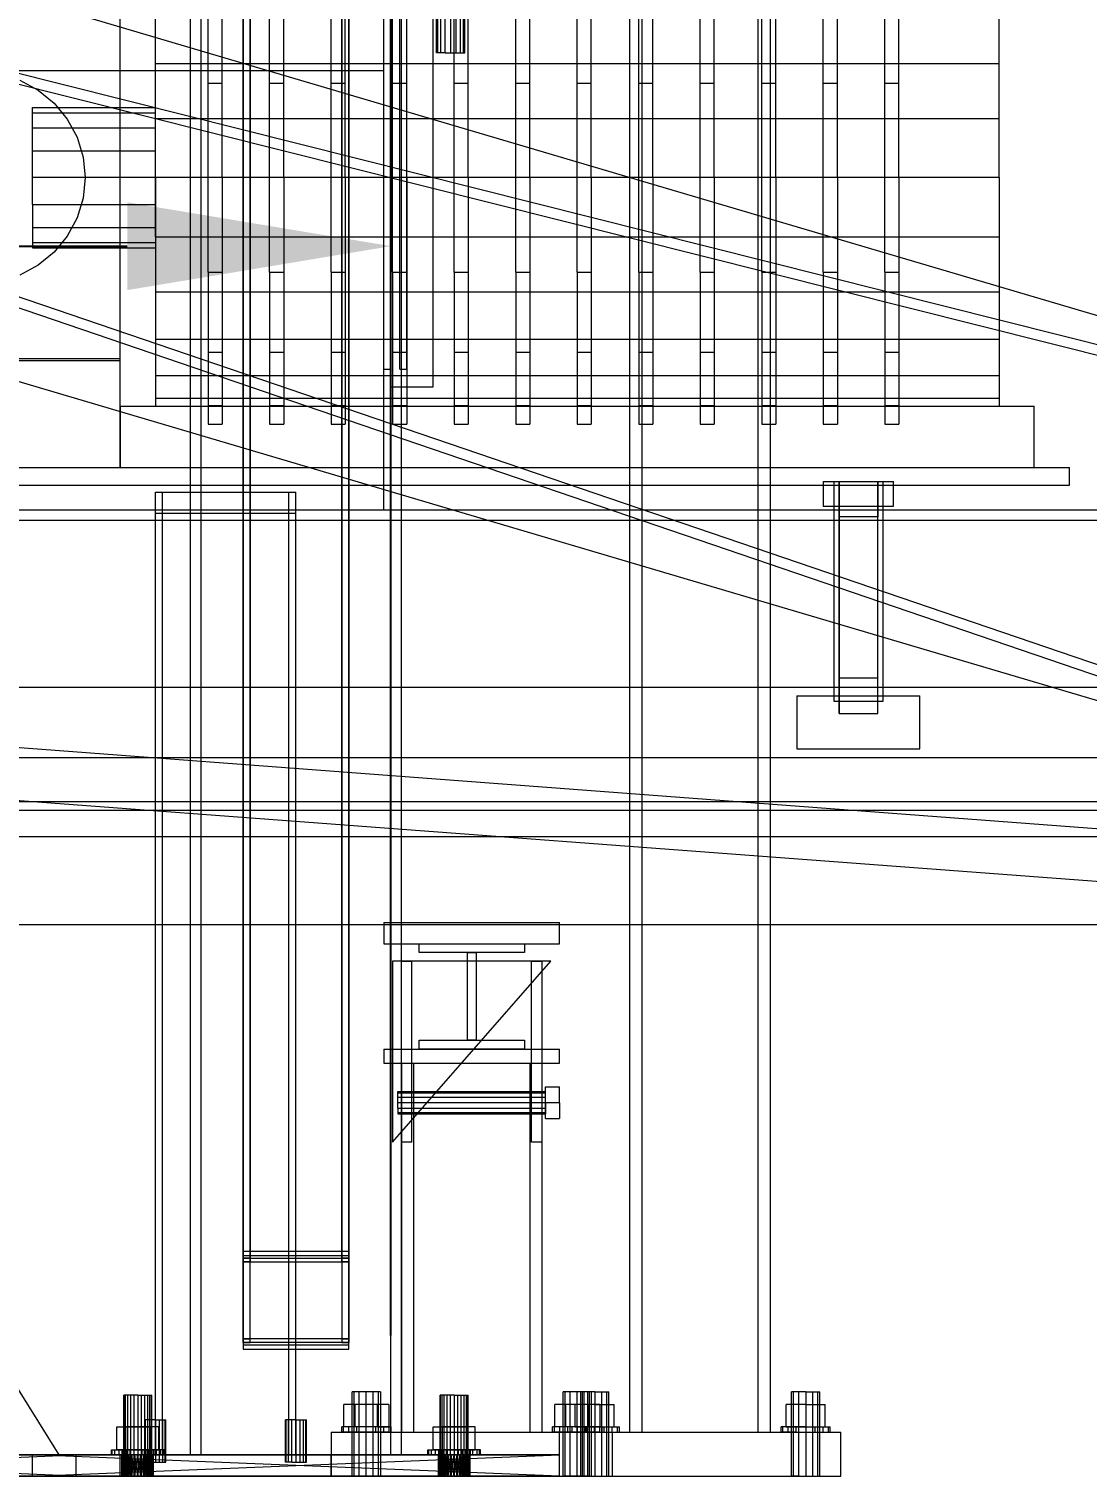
# Model space of a CAD drawing. Header units: millimetres. Extents: x -1970 to 34302, y -65268 to 6837.
# Drawn here: x 598 to 1200, y -36000 to -35176 of the extents above; entities that cross this region are included whole.
import ezdxf

# ---------------------------------------------------------------- set-up
doc = ezdxf.new("R2010")
doc.units = ezdxf.units.MM
for name, color, linetype, lineweight in [('COTAS_P', 1, 'Continuous', 0), ('frontal_briquetadora', 7, 'Continuous', 0), ('frontal_C01', 7, 'Continuous', 0), ('frontal_mezcladora', 7, 'Continuous', 0), ('frontal_tolva_provisional', 7, 'Continuous', 0)]:
    doc.layers.add(name, color=color, linetype=linetype, lineweight=lineweight)
doc.dimstyles.new('R19_100', dxfattribs={"dimtxt": 250, "dimasz": 150, "dimexe": 150, "dimexo": 80, "dimgap": 100, "dimtad": 1, "dimtih": 1, "dimtoh": 1, "dimdsep": 46, "dimcen": 0.09, "dimadec": 0, "dimazin": 0, "dimtfac": 1, "dimtdec": 4, "dimtofl": 0, "dimtmove": 0, "dimatfit": 3, "dimfxl": 1, "dimtolj": 1, "dimtzin": 0, "dimarcsym": 0})

# ---------------------------------------------------------------- blocks, each defined once
blk = doc.blocks.new('*D43')
at = {"layer": 'COTAS_P', "color": 0, "lineweight": -2, "transparency": 16777216}
for p, q in [((-804, -35920), (-804, -35150)), ((804, -35920), (804, -35150)), ((-654, -35300), (654, -35300))]:
    blk.add_line(p, q, dxfattribs=at)
at = {"layer": 'COTAS_P', "color": 0, "transparency": 16777216}
for points in [[(-654, -35275), (-654, -35325), (-804, -35300)], [(654, -35275), (654, -35325), (804, -35300)]]:
    blk.add_solid(points, dxfattribs=at)
at = {"layer": 'Defpoints', "color": 0, "transparency": 16777216}
for p in [(804, -35300), (-804, -36000), (804, -36000)]:
    blk.add_point(p, dxfattribs=at)

msp = doc.modelspace()

# ---------------------------------------------------------------- linework, layer by layer
at = {"layer": 'frontal_briquetadora'}
for p, q in [((490, -35788), (615, -35988)), ((625, -35988), (325, -35988)), ((625, -36000), (325, -35988)), ((325, -36000), (625, -35988)), ((615, -35988), (490, -35988)), ((565, -35988), (625, -35988)), ((566.756, -35988), (625, -35988)), ((568.444, -35988), (625, -35988)), ((570, -35988), (625, -35988)), ((571.364, -35988), (625, -35988)), ((572.483, -35988), (625, -35988)), ((573.315, -35988), (625, -35988)), ((573.827, -35988), (625, -35988)), ((574, -35988), (625, -35988)), ((625, -36000), (625, -35988)), ((325, -36000), (625, -36000)), ((625, -36000), (565, -36000)), ((625, -36000), (566.756, -36000)), ((625, -36000), (568.444, -36000)), ((625, -36000), (570, -36000)), ((625, -36000), (571.364, -36000)), ((625, -36000), (572.483, -36000)), ((625, -36000), (573.315, -36000)), ((625, -36000), (573.827, -36000)), ((625, -36000), (574, -36000))]:
    msp.add_line(p, q, dxfattribs=at)
at = {"layer": 'frontal_C01'}
for p, q in [((940, -35975), (940, -33288.062)), ((947, -35975), (947, -33288.062)), ((1013, -35975), (1013, -33288.062)), ((1020, -35975), (1020, -33288.062)), ((920, -35959.2), (908.915, -35959.2)), ((908.915, -35972), (908.915, -35959.2)), ((913.072, -35952), (912, -35952)), ((912, -36000), (912, -35952)), ((916, -35952), (913.072, -35952)), ((913.072, -36000), (913.072, -35952)), ((920, -35952), (916, -35952)), ((916, -36000), (916, -35952)), ((920, -35952), (924, -35952)), ((920, -35952), (920, -36000)), ((920, -35959.2), (931.085, -35959.2)), ((920, -35959.2), (920, -35972)), ((924, -35952), (926.928, -35952)), ((924, -36000), (924, -35952)), ((926.928, -35952), (928, -35952)), ((926.928, -36000), (926.928, -35952)), ((928, -36000), (928, -35952)), ((931.085, -35972), (931.085, -35959.2)), ((1040, -35959.2), (1028.915, -35959.2)), ((1028.915, -35972), (1028.915, -35959.2)), ((1033.072, -35952), (1032, -35952)), ((1032, -36000), (1032, -35952)), ((1036, -35952), (1033.072, -35952)), ((1033.072, -36000), (1033.072, -35952)), ((1040, -35952), (1036, -35952)), ((1036, -36000), (1036, -35952)), ((1040, -35952), (1044, -35952)), ((1040, -35952), (1040, -36000)), ((1040, -35959.2), (1051.085, -35959.2)), ((1040, -35959.2), (1040, -35972)), ((1044, -35952), (1046.928, -35952)), ((1044, -36000), (1044, -35952)), ((1046.928, -35952), (1048, -35952)), ((1046.928, -36000), (1046.928, -35952)), ((1048, -36000), (1048, -35952)), ((1051.085, -35972), (1051.085, -35959.2)), ((900, -35975), (1060, -35975)), ((900, -36000), (900, -35975)), ((907.066, -35972), (906, -35972)), ((906, -35975), (906, -35972)), ((907.066, -35975), (906, -35975)), ((910.101, -35972), (907.066, -35972)), ((907.066, -35975), (907.066, -35972)), ((910.101, -35975), (907.066, -35975)), ((908.915, -35972), (920, -35972)), ((914.642, -35972), (910.101, -35972)), ((910.101, -35975), (910.101, -35972)), ((914.642, -35975), (910.101, -35975)), ((920, -35972), (914.642, -35972)), ((914.642, -35975), (914.642, -35972)), ((914.642, -35975), (920, -35975)), ((920, -35972), (925.358, -35972)), ((920, -35972), (920, -35975)), ((920, -35972), (931.085, -35972)), ((920, -35975), (925.358, -35975)), ((925.358, -35972), (929.899, -35972)), ((925.358, -35975), (925.358, -35972)), ((925.358, -35975), (929.899, -35975)), ((929.899, -35972), (932.934, -35972)), ((929.899, -35975), (929.899, -35972)), ((929.899, -35975), (932.934, -35975)), ((932.934, -35972), (934, -35972)), ((932.934, -35975), (932.934, -35972)), ((932.934, -35975), (934, -35975)), ((934, -35975), (934, -35972)), ((940, -35975), (947, -35975)), ((947, -35975), (1013, -35975)), ((1013, -35975), (1020, -35975)), ((1027.066, -35972), (1026, -35972)), ((1026, -35975), (1026, -35972)), ((1027.066, -35975), (1026, -35975)), ((1030.101, -35972), (1027.066, -35972)), ((1027.066, -35975), (1027.066, -35972)), ((1030.101, -35975), (1027.066, -35975)), ((1028.915, -35972), (1040, -35972)), ((1034.642, -35972), (1030.101, -35972)), ((1030.101, -35975), (1030.101, -35972)), ((1034.642, -35975), (1030.101, -35975)), ((1040, -35972), (1034.642, -35972)), ((1034.642, -35975), (1034.642, -35972)), ((1034.642, -35975), (1040, -35975)), ((1040, -35972), (1045.358, -35972)), ((1040, -35972), (1040, -35975)), ((1040, -35972), (1051.085, -35972)), ((1040, -35975), (1045.358, -35975)), ((1045.358, -35972), (1049.899, -35972)), ((1045.358, -35975), (1045.358, -35972)), ((1045.358, -35975), (1049.899, -35975)), ((1049.899, -35972), (1052.934, -35972)), ((1049.899, -35975), (1049.899, -35972)), ((1049.899, -35975), (1052.934, -35975)), ((1052.934, -35972), (1054, -35972)), ((1052.934, -35975), (1052.934, -35972)), ((1052.934, -35975), (1054, -35975)), ((1054, -35975), (1054, -35972)), ((1060, -36000), (1060, -35975)), ((900, -36000), (1060, -36000)), ((913.072, -36000), (912, -36000)), ((916, -36000), (913.072, -36000)), ((916, -36000), (920, -36000)), ((920, -36000), (924, -36000)), ((924, -36000), (926.928, -36000)), ((926.928, -36000), (928, -36000)), ((1033.072, -36000), (1032, -36000)), ((1036, -36000), (1033.072, -36000)), ((1036, -36000), (1040, -36000)), ((1040, -36000), (1044, -36000)), ((1044, -36000), (1046.928, -36000)), ((1046.928, -36000), (1048, -36000))]:
    msp.add_line(p, q, dxfattribs=at)
at = {"layer": 'frontal_mezcladora'}
for p, q in [((690, -35988), (690, -34900)), ((696, -35988), (696, -34900)), ((804, -35988), (804, -34900)), ((810, -35988), (810, -34900)), ((720, -35872.255), (720, -35022.255)), ((720, -35874.749), (720, -35024.749)), ((720, -35025.954), (720, -35875.954)), ((720, -35028.116), (720, -35878.116)), ((724, -35025.954), (724, -35875.954)), ((724, -35028.116), (724, -35878.116)), ((776, -35875.954), (776, -35025.954)), ((776, -35878.116), (776, -35028.116)), ((780, -35022.255), (780, -35872.255)), ((780, -35024.749), (780, -35874.749)), ((780, -35875.954), (780, -35025.954)), ((780, -35878.116), (780, -35028.116)), ((720, -35921.884), (720, -35071.884)), ((720, -35924.046), (720, -35074.046)), ((720, -35075.251), (720, -35925.251)), ((720, -35077.745), (720, -35927.745)), ((724, -35921.884), (724, -35071.884)), ((724, -35924.046), (724, -35074.046)), ((776, -35071.884), (776, -35921.884)), ((776, -35074.046), (776, -35924.046)), ((780, -35071.884), (780, -35921.884)), ((780, -35074.046), (780, -35924.046)), ((780, -35925.251), (780, -35075.251)), ((780, -35927.745), (780, -35077.745)), ((780, -35872.255), (720, -35872.255)), ((720, -35872.255), (720, -35875.954)), ((780, -35874.749), (720, -35874.749)), ((720, -35874.749), (720, -35878.116)), ((720, -35875.954), (780, -35875.954)), ((724, -35875.954), (720, -35875.954)), ((720, -35875.954), (720, -35924.046)), ((724, -35924.046), (724, -35875.954)), ((780, -35875.954), (776, -35875.954)), ((776, -35875.954), (776, -35924.046)), ((780, -35875.954), (780, -35872.255)), ((780, -35878.116), (780, -35874.749)), ((780, -35924.046), (780, -35875.954)), ((720, -35878.116), (780, -35878.116)), ((724, -35878.116), (720, -35878.116)), ((720, -35878.116), (720, -35921.884)), ((724, -35921.884), (724, -35878.116)), ((780, -35878.116), (776, -35878.116)), ((776, -35878.116), (776, -35921.884)), ((780, -35921.884), (780, -35878.116)), ((780, -35921.884), (720, -35921.884)), ((720, -35921.884), (720, -35925.251)), ((720, -35921.884), (724, -35921.884)), ((780, -35924.046), (720, -35924.046)), ((720, -35924.046), (720, -35927.745)), ((720, -35924.046), (724, -35924.046)), ((720, -35925.251), (780, -35925.251)), ((776, -35921.884), (780, -35921.884)), ((776, -35924.046), (780, -35924.046)), ((780, -35925.251), (780, -35921.884)), ((780, -35927.745), (780, -35924.046)), ((720, -35927.745), (780, -35927.745)), ((652.273, -35954), (652, -35954)), ((652, -36000), (652, -35954)), ((653.072, -35954), (652.273, -35954)), ((652.273, -36000), (652.273, -35954)), ((654.343, -35954), (653.072, -35954)), ((653.072, -36000), (653.072, -35954)), ((656, -35954), (654.343, -35954)), ((654.343, -36000), (654.343, -35954)), ((657.929, -35954), (656, -35954)), ((656, -36000), (656, -35954)), ((660, -35954), (657.929, -35954)), ((657.929, -36000), (657.929, -35954)), ((660, -35954), (662.071, -35954)), ((660, -35954), (660, -36000)), ((662.071, -35954), (664, -35954)), ((662.071, -36000), (662.071, -35954)), ((664, -35954), (665.657, -35954)), ((664, -36000), (664, -35954)), ((665.657, -35954), (666.928, -35954)), ((665.657, -36000), (665.657, -35954)), ((666.928, -35954), (667.727, -35954)), ((666.928, -36000), (666.928, -35954)), ((667.727, -35954), (668, -35954)), ((667.727, -36000), (667.727, -35954)), ((668, -36000), (668, -35954)), ((832.273, -35954), (832, -35954)), ((832, -36000), (832, -35954)), ((833.072, -35954), (832.273, -35954)), ((832.273, -36000), (832.273, -35954)), ((834.343, -35954), (833.072, -35954)), ((833.072, -36000), (833.072, -35954)), ((836, -35954), (834.343, -35954)), ((834.343, -36000), (834.343, -35954)), ((837.929, -35954), (836, -35954)), ((836, -36000), (836, -35954)), ((840, -35954), (837.929, -35954)), ((837.929, -36000), (837.929, -35954)), ((840, -35954), (842.071, -35954)), ((840, -35954), (840, -36000)), ((842.071, -35954), (844, -35954)), ((842.071, -36000), (842.071, -35954)), ((844, -35954), (845.657, -35954)), ((844, -36000), (844, -35954)), ((845.657, -35954), (846.928, -35954)), ((845.657, -36000), (845.657, -35954)), ((846.928, -35954), (847.727, -35954)), ((846.928, -36000), (846.928, -35954)), ((847.727, -35954), (848, -35954)), ((847.727, -36000), (847.727, -35954)), ((848, -36000), (848, -35954)), ((648.006, -35985), (648.006, -35972)), ((648.006, -35972), (660, -35972)), ((648.006, -35972), (653.072, -35972)), ((660, -35972), (653.072, -35972)), ((653.072, -35972), (653.072, -35985)), ((671.994, -35972), (660, -35972)), ((660, -35972), (660, -35985)), ((660, -35972), (666.928, -35972)), ((666.928, -35972), (666.928, -35985)), ((671.994, -35972), (666.928, -35972)), ((671.994, -35985), (671.994, -35972)), ((828.006, -35985), (828.006, -35972)), ((828.006, -35972), (840, -35972)), ((828.006, -35972), (833.072, -35972)), ((840, -35972), (833.072, -35972)), ((833.072, -35972), (833.072, -35985)), ((851.994, -35972), (840, -35972)), ((840, -35972), (840, -35985)), ((840, -35972), (846.928, -35972)), ((846.928, -35972), (846.928, -35985)), ((851.994, -35972), (846.928, -35972)), ((851.994, -35985), (851.994, -35972)), ((840, -35988), (600, -35988)), ((600, -35988), (838.244, -35988)), ((600, -35988), (660, -35988)), ((661.756, -35988), (600, -35988)), ((600, -35988), (658.244, -35988)), ((900, -35988), (600, -35988)), ((600, -35988), (836.556, -35988)), ((663.444, -35988), (600, -35988)), ((600, -35988), (656.556, -35988)), ((600, -35988), (835, -35988)), ((665, -35988), (600, -35988)), ((600, -35988), (655, -35988)), ((600, -35988), (833.636, -35988)), ((600, -35988), (653.636, -35988)), ((600, -35988), (832.517, -35988)), ((600, -35988), (652.517, -35988)), ((600, -35988), (831.685, -35988)), ((600, -35988), (651.685, -35988)), ((600, -35988), (831.173, -35988)), ((600, -35988), (651.173, -35988)), ((600, -35988), (831, -35988)), ((600, -35988), (651, -35988)), ((841.756, -35988), (600, -35988)), ((600, -36000), (600, -35988)), ((900, -36000), (600, -35988)), ((600, -36000), (900, -35988)), ((645, -35988), (645, -35985)), ((645, -35985), (645.511, -35985)), ((645, -35985), (651, -35985)), ((645.511, -35988), (645, -35988)), ((651, -35988), (645, -35988)), ((645.511, -35988), (645.511, -35985)), ((645.511, -35985), (647.01, -35985)), ((645.511, -35985), (651.307, -35985)), ((647.01, -35988), (645.511, -35988)), ((651.307, -35988), (645.511, -35988)), ((647.01, -35988), (647.01, -35985)), ((647.01, -35985), (649.393, -35985)), ((647.01, -35985), (652.206, -35985)), ((649.393, -35988), (647.01, -35988)), ((652.206, -35988), (647.01, -35988)), ((660, -35985), (648.006, -35985)), ((653.072, -35985), (648.006, -35985)), ((649.393, -35988), (649.393, -35985)), ((649.393, -35985), (652.5, -35985)), ((649.393, -35985), (653.636, -35985)), ((652.5, -35988), (649.393, -35988)), ((653.636, -35988), (649.393, -35988)), ((651.307, -35985), (651, -35985)), ((651, -35985), (651, -35988)), ((651, -35988), (651.173, -35988)), ((660, -35988), (651, -35988)), ((658.244, -35988), (651, -35988)), ((656.556, -35988), (651, -35988)), ((655, -35988), (651, -35988)), ((653.636, -35988), (651, -35988)), ((652.517, -35988), (651, -35988)), ((651, -36000), (651.173, -35988)), ((651, -36000), (651, -35988)), ((651.173, -36000), (651, -35988)), ((651, -35988), (651.307, -35988)), ((651.173, -35988), (651.685, -35988)), ((660, -35988), (651.173, -35988)), ((651.173, -36000), (651.685, -35988)), ((651.173, -36000), (651.173, -35988)), ((651.685, -36000), (651.173, -35988)), ((652.206, -35985), (651.307, -35985)), ((651.307, -35985), (651.307, -35988)), ((651.307, -35988), (652.206, -35988)), ((651.685, -35988), (652.517, -35988)), ((660, -35988), (651.685, -35988)), ((651.685, -36000), (652.517, -35988)), ((651.685, -36000), (651.685, -35988)), ((652.517, -36000), (651.685, -35988)), ((653.636, -35985), (652.206, -35985)), ((652.206, -35985), (652.206, -35988)), ((652.206, -35988), (653.636, -35988)), ((652.5, -35988), (652.5, -35985)), ((652.5, -35985), (656.118, -35985)), ((652.5, -35985), (655.5, -35985)), ((656.118, -35988), (652.5, -35988)), ((655.5, -35988), (652.5, -35988)), ((652.517, -35988), (653.636, -35988)), ((660, -35988), (652.517, -35988)), ((652.517, -36000), (653.636, -35988)), ((652.517, -36000), (652.517, -35988)), ((653.636, -36000), (652.517, -35988)), ((653.072, -35985), (660, -35985)), ((655.5, -35985), (653.636, -35985)), ((653.636, -35985), (653.636, -35988)), ((653.636, -35988), (655, -35988)), ((660, -35988), (653.636, -35988)), ((653.636, -36000), (655, -35988)), ((653.636, -36000), (653.636, -35988)), ((655, -36000), (653.636, -35988)), ((653.636, -35988), (655.5, -35988)), ((655, -35988), (656.556, -35988)), ((660, -35988), (655, -35988)), ((655, -36000), (656.556, -35988)), ((655, -36000), (655, -35988)), ((656.556, -36000), (655, -35988)), ((657.671, -35985), (655.5, -35985)), ((655.5, -35985), (655.5, -35988)), ((655.5, -35988), (657.671, -35988)), ((656.118, -35988), (656.118, -35985)), ((656.118, -35985), (660, -35985)), ((656.118, -35985), (657.671, -35985)), ((660, -35988), (656.118, -35988)), ((657.671, -35988), (656.118, -35988)), ((656.556, -35988), (658.244, -35988)), ((660, -35988), (656.556, -35988)), ((656.556, -36000), (658.244, -35988)), ((656.556, -36000), (656.556, -35988)), ((658.244, -36000), (656.556, -35988)), ((660, -35985), (657.671, -35985)), ((657.671, -35985), (657.671, -35988)), ((657.671, -35988), (660, -35988)), ((658.244, -35988), (660, -35988)), ((658.244, -36000), (660, -35988)), ((658.244, -36000), (658.244, -35988)), ((660, -36000), (658.244, -35988)), ((663.882, -35985), (660, -35985)), ((660, -35985), (660, -35988)), ((660, -35985), (662.329, -35985)), ((660, -35985), (671.994, -35985)), ((666.928, -35985), (660, -35985)), ((660, -35988), (661.756, -35988)), ((660, -35988), (663.444, -35988)), ((660, -35988), (665, -35988)), ((660, -35988), (666.364, -35988)), ((660, -35988), (667.483, -35988)), ((660, -35988), (668.315, -35988)), ((660, -35988), (668.827, -35988)), ((660, -35988), (669, -35988)), ((660, -35988), (660, -36000)), ((661.756, -36000), (660, -35988)), ((660, -36000), (661.756, -35988)), ((660, -35988), (663.882, -35988)), ((662.329, -35988), (660, -35988)), ((661.756, -35988), (663.444, -35988)), ((661.756, -35988), (669, -35988)), ((661.756, -36000), (661.756, -35988)), ((663.444, -36000), (661.756, -35988)), ((661.756, -36000), (663.444, -35988)), ((662.329, -35985), (662.329, -35988)), ((663.882, -35985), (662.329, -35985)), ((662.329, -35985), (664.5, -35985)), ((662.329, -35988), (663.882, -35988)), ((664.5, -35988), (662.329, -35988)), ((663.444, -35988), (665, -35988)), ((663.444, -35988), (669, -35988)), ((663.444, -36000), (663.444, -35988)), ((665, -36000), (663.444, -35988)), ((663.444, -36000), (665, -35988)), ((663.882, -35988), (663.882, -35985)), ((667.5, -35985), (663.882, -35985)), ((663.882, -35988), (667.5, -35988)), ((664.5, -35985), (664.5, -35988)), ((667.5, -35985), (664.5, -35985)), ((664.5, -35985), (666.364, -35985)), ((664.5, -35988), (667.5, -35988)), ((666.364, -35988), (664.5, -35988)), ((666.364, -35988), (665, -35988)), ((665, -35988), (669, -35988)), ((665, -35988), (833.636, -35988)), ((840, -35988), (665, -35988)), ((665, -36000), (665, -35988)), ((666.364, -36000), (665, -35988)), ((665, -36000), (666.364, -35988)), ((666.364, -35985), (666.364, -35988)), ((670.607, -35985), (666.364, -35985)), ((666.364, -35985), (667.794, -35985)), ((667.483, -35988), (666.364, -35988)), ((666.364, -35988), (669, -35988)), ((666.364, -35988), (833.636, -35988)), ((666.364, -35988), (831, -35988)), ((666.364, -35988), (831.173, -35988)), ((666.364, -35988), (831.685, -35988)), ((666.364, -35988), (832.517, -35988)), ((840, -35988), (666.364, -35988)), ((666.364, -36000), (666.364, -35988)), ((667.483, -36000), (666.364, -35988)), ((666.364, -36000), (667.483, -35988)), ((666.364, -35988), (670.607, -35988)), ((667.794, -35988), (666.364, -35988)), ((666.928, -35985), (671.994, -35985)), ((668.315, -35988), (667.483, -35988)), ((667.483, -35988), (669, -35988)), ((667.483, -35988), (833.636, -35988)), ((840, -35988), (667.483, -35988)), ((667.483, -36000), (667.483, -35988)), ((668.315, -36000), (667.483, -35988)), ((667.483, -36000), (668.315, -35988)), ((667.5, -35988), (667.5, -35985)), ((670.607, -35985), (667.5, -35985)), ((667.5, -35988), (670.607, -35988)), ((667.794, -35985), (667.794, -35988)), ((672.99, -35985), (667.794, -35985)), ((667.794, -35985), (668.693, -35985)), ((667.794, -35988), (672.99, -35988)), ((668.693, -35988), (667.794, -35988)), ((668.827, -35988), (668.315, -35988)), ((668.315, -35988), (669, -35988)), ((668.315, -35988), (833.636, -35988)), ((840, -35988), (668.315, -35988)), ((668.315, -36000), (668.315, -35988)), ((668.827, -36000), (668.315, -35988)), ((668.315, -36000), (668.827, -35988)), ((668.693, -35985), (668.693, -35988)), ((674.489, -35985), (668.693, -35985)), ((668.693, -35985), (669, -35985)), ((668.693, -35988), (674.489, -35988)), ((669, -35988), (668.693, -35988)), ((669, -35988), (668.827, -35988)), ((668.827, -35988), (833.636, -35988)), ((668.827, -35988), (840, -35988)), ((668.827, -36000), (668.827, -35988)), ((669, -36000), (668.827, -35988)), ((668.827, -36000), (669, -35988)), ((669, -35985), (669, -35988)), ((675, -35985), (669, -35985)), ((669, -35988), (833.636, -35988)), ((669, -35988), (835, -35988)), ((669, -35988), (836.556, -35988)), ((669, -35988), (838.244, -35988)), ((669, -35988), (840, -35988)), ((669, -36000), (669, -35988)), ((669, -35988), (675, -35988)), ((670.607, -35988), (670.607, -35985)), ((672.99, -35985), (670.607, -35985)), ((670.607, -35988), (672.99, -35988)), ((672.99, -35988), (672.99, -35985)), ((674.489, -35985), (672.99, -35985)), ((672.99, -35988), (674.489, -35988)), ((674.489, -35988), (674.489, -35985)), ((675, -35985), (674.489, -35985)), ((674.489, -35988), (675, -35988)), ((675, -35988), (675, -35985)), ((690, -35988), (696, -35988)), ((696, -35988), (804, -35988)), ((804, -35988), (810, -35988)), ((825, -35988), (825, -35985)), ((825, -35985), (825.511, -35985)), ((825, -35985), (831, -35985)), ((825.511, -35988), (825, -35988)), ((831, -35988), (825, -35988)), ((825.511, -35988), (825.511, -35985)), ((825.511, -35985), (827.01, -35985)), ((825.511, -35985), (831.307, -35985)), ((827.01, -35988), (825.511, -35988)), ((831.307, -35988), (825.511, -35988)), ((827.01, -35988), (827.01, -35985)), ((827.01, -35985), (829.393, -35985)), ((827.01, -35985), (832.206, -35985)), ((829.393, -35988), (827.01, -35988)), ((832.206, -35988), (827.01, -35988)), ((840, -35985), (828.006, -35985)), ((833.072, -35985), (828.006, -35985)), ((829.393, -35988), (829.393, -35985)), ((829.393, -35985), (832.5, -35985)), ((829.393, -35985), (833.636, -35985)), ((832.5, -35988), (829.393, -35988)), ((833.636, -35988), (829.393, -35988)), ((831.307, -35985), (831, -35985)), ((831, -35985), (831, -35988)), ((831, -35988), (831.173, -35988)), ((840, -35988), (831, -35988)), ((838.244, -35988), (831, -35988)), ((836.556, -35988), (831, -35988)), ((835, -35988), (831, -35988)), ((833.636, -35988), (831, -35988)), ((831, -36000), (831.173, -35988)), ((831, -36000), (831, -35988)), ((831.173, -36000), (831, -35988)), ((831, -35988), (831.307, -35988)), ((831.173, -35988), (831.685, -35988)), ((840, -35988), (831.173, -35988)), ((831.173, -36000), (831.685, -35988)), ((831.173, -36000), (831.173, -35988)), ((831.685, -36000), (831.173, -35988)), ((832.206, -35985), (831.307, -35985)), ((831.307, -35985), (831.307, -35988)), ((831.307, -35988), (832.206, -35988)), ((831.685, -35988), (832.517, -35988)), ((840, -35988), (831.685, -35988)), ((831.685, -36000), (832.517, -35988)), ((831.685, -36000), (831.685, -35988)), ((832.517, -36000), (831.685, -35988)), ((833.636, -35985), (832.206, -35985)), ((832.206, -35985), (832.206, -35988)), ((832.206, -35988), (833.636, -35988)), ((832.5, -35988), (832.5, -35985)), ((832.5, -35985), (836.118, -35985)), ((832.5, -35985), (835.5, -35985)), ((836.118, -35988), (832.5, -35988)), ((835.5, -35988), (832.5, -35988)), ((832.517, -35988), (833.636, -35988)), ((840, -35988), (832.517, -35988)), ((832.517, -36000), (833.636, -35988)), ((832.517, -36000), (832.517, -35988)), ((833.636, -36000), (832.517, -35988)), ((833.072, -35985), (840, -35985)), ((835.5, -35985), (833.636, -35985)), ((833.636, -35985), (833.636, -35988)), ((833.636, -35988), (835, -35988)), ((840, -35988), (833.636, -35988)), ((833.636, -36000), (835, -35988)), ((833.636, -36000), (833.636, -35988)), ((835, -36000), (833.636, -35988)), ((833.636, -35988), (835.5, -35988)), ((835, -35988), (836.556, -35988)), ((840, -35988), (835, -35988)), ((835, -36000), (836.556, -35988)), ((835, -36000), (835, -35988)), ((836.556, -36000), (835, -35988)), ((837.671, -35985), (835.5, -35985)), ((835.5, -35985), (835.5, -35988)), ((835.5, -35988), (837.671, -35988)), ((836.118, -35988), (836.118, -35985)), ((836.118, -35985), (840, -35985)), ((836.118, -35985), (837.671, -35985)), ((840, -35988), (836.118, -35988)), ((837.671, -35988), (836.118, -35988)), ((836.556, -35988), (838.244, -35988)), ((840, -35988), (836.556, -35988)), ((836.556, -36000), (838.244, -35988)), ((836.556, -36000), (836.556, -35988)), ((838.244, -36000), (836.556, -35988)), ((840, -35985), (837.671, -35985)), ((837.671, -35985), (837.671, -35988)), ((837.671, -35988), (840, -35988)), ((838.244, -35988), (840, -35988)), ((838.244, -36000), (840, -35988)), ((838.244, -36000), (838.244, -35988)), ((840, -36000), (838.244, -35988)), ((843.882, -35985), (840, -35985)), ((840, -35985), (840, -35988)), ((840, -35985), (842.329, -35985)), ((840, -35985), (851.994, -35985)), ((846.928, -35985), (840, -35985)), ((840, -35988), (841.756, -35988)), ((840, -35988), (900, -35988)), ((840, -35988), (840, -36000)), ((841.756, -36000), (840, -35988)), ((840, -36000), (841.756, -35988)), ((840, -35988), (843.882, -35988)), ((842.329, -35988), (840, -35988)), ((841.756, -35988), (900, -35988)), ((843.444, -35988), (841.756, -35988)), ((841.756, -35988), (845, -35988)), ((841.756, -35988), (846.364, -35988)), ((841.756, -35988), (847.483, -35988)), ((841.756, -35988), (848.315, -35988)), ((841.756, -35988), (848.827, -35988)), ((841.756, -35988), (849, -35988)), ((841.756, -36000), (841.756, -35988)), ((843.444, -36000), (841.756, -35988)), ((841.756, -36000), (843.444, -35988)), ((842.329, -35985), (842.329, -35988)), ((843.882, -35985), (842.329, -35985)), ((842.329, -35985), (844.5, -35985)), ((842.329, -35988), (843.882, -35988)), ((844.5, -35988), (842.329, -35988)), ((843.444, -35988), (900, -35988)), ((845, -35988), (843.444, -35988)), ((843.444, -35988), (849, -35988)), ((843.444, -36000), (843.444, -35988)), ((845, -36000), (843.444, -35988)), ((843.444, -36000), (845, -35988)), ((843.882, -35988), (843.882, -35985)), ((847.5, -35985), (843.882, -35985)), ((843.882, -35988), (847.5, -35988)), ((844.5, -35985), (844.5, -35988)), ((847.5, -35985), (844.5, -35985)), ((844.5, -35985), (846.364, -35985)), ((844.5, -35988), (847.5, -35988)), ((846.364, -35988), (844.5, -35988)), ((845, -35988), (900, -35988)), ((846.364, -35988), (845, -35988)), ((845, -35988), (849, -35988)), ((845, -36000), (845, -35988)), ((846.364, -36000), (845, -35988)), ((845, -36000), (846.364, -35988)), ((846.364, -35985), (846.364, -35988)), ((850.607, -35985), (846.364, -35985)), ((846.364, -35985), (847.794, -35985)), ((846.364, -35988), (900, -35988)), ((847.483, -35988), (846.364, -35988)), ((846.364, -35988), (849, -35988)), ((846.364, -36000), (846.364, -35988)), ((847.483, -36000), (846.364, -35988)), ((846.364, -36000), (847.483, -35988)), ((846.364, -35988), (850.607, -35988)), ((847.794, -35988), (846.364, -35988)), ((846.928, -35985), (851.994, -35985)), ((847.483, -35988), (900, -35988)), ((848.315, -35988), (847.483, -35988)), ((847.483, -35988), (849, -35988)), ((847.483, -36000), (847.483, -35988)), ((848.315, -36000), (847.483, -35988)), ((847.483, -36000), (848.315, -35988)), ((847.5, -35988), (847.5, -35985)), ((850.607, -35985), (847.5, -35985)), ((847.5, -35988), (850.607, -35988)), ((847.794, -35985), (847.794, -35988)), ((852.99, -35985), (847.794, -35985)), ((847.794, -35985), (848.693, -35985)), ((847.794, -35988), (852.99, -35988)), ((848.693, -35988), (847.794, -35988)), ((848.315, -35988), (900, -35988)), ((848.827, -35988), (848.315, -35988)), ((848.315, -36000), (848.315, -35988)), ((848.827, -36000), (848.315, -35988)), ((848.315, -36000), (848.827, -35988)), ((848.693, -35985), (848.693, -35988)), ((854.489, -35985), (848.693, -35985)), ((848.693, -35985), (849, -35985)), ((848.693, -35988), (854.489, -35988)), ((849, -35988), (848.693, -35988)), ((848.827, -35988), (900, -35988)), ((849, -35988), (848.827, -35988)), ((848.827, -36000), (848.827, -35988)), ((849, -36000), (848.827, -35988)), ((848.827, -36000), (849, -35988)), ((849, -35985), (849, -35988)), ((855, -35985), (849, -35985)), ((849, -35988), (900, -35988)), ((849, -36000), (849, -35988)), ((849, -35988), (855, -35988)), ((850.607, -35988), (850.607, -35985)), ((852.99, -35985), (850.607, -35985)), ((850.607, -35988), (852.99, -35988)), ((852.99, -35988), (852.99, -35985)), ((854.489, -35985), (852.99, -35985)), ((852.99, -35988), (854.489, -35988)), ((854.489, -35988), (854.489, -35985)), ((855, -35985), (854.489, -35985)), ((854.489, -35988), (855, -35988)), ((855, -35988), (855, -35985)), ((900, -36000), (900, -35988)), ((600, -36000), (840, -36000)), ((838.244, -36000), (600, -36000)), ((660, -36000), (600, -36000)), ((600, -36000), (661.756, -36000)), ((658.244, -36000), (600, -36000)), ((600, -36000), (900, -36000)), ((836.556, -36000), (600, -36000)), ((600, -36000), (663.444, -36000)), ((656.556, -36000), (600, -36000)), ((835, -36000), (600, -36000)), ((600, -36000), (665, -36000)), ((655, -36000), (600, -36000)), ((833.636, -36000), (600, -36000)), ((653.636, -36000), (600, -36000)), ((832.517, -36000), (600, -36000)), ((652.517, -36000), (600, -36000)), ((831.685, -36000), (600, -36000)), ((651.685, -36000), (600, -36000)), ((831.173, -36000), (600, -36000)), ((651.173, -36000), (600, -36000)), ((831, -36000), (600, -36000)), ((651, -36000), (600, -36000)), ((600, -36000), (841.756, -36000)), ((651.173, -36000), (651, -36000)), ((651, -36000), (660, -36000)), ((651, -36000), (658.244, -36000)), ((651, -36000), (656.556, -36000)), ((651, -36000), (655, -36000)), ((651, -36000), (653.636, -36000)), ((651, -36000), (652.517, -36000)), ((651.685, -36000), (651.173, -36000)), ((651.173, -36000), (660, -36000)), ((652.517, -36000), (651.685, -36000)), ((651.685, -36000), (660, -36000)), ((652.273, -36000), (652, -36000)), ((653.072, -36000), (652.273, -36000)), ((653.636, -36000), (652.517, -36000)), ((652.517, -36000), (660, -36000)), ((654.343, -36000), (653.072, -36000)), ((655, -36000), (653.636, -36000)), ((653.636, -36000), (660, -36000)), ((656, -36000), (654.343, -36000)), ((656.556, -36000), (655, -36000)), ((655, -36000), (660, -36000)), ((657.929, -36000), (656, -36000)), ((658.244, -36000), (656.556, -36000)), ((656.556, -36000), (660, -36000)), ((657.929, -36000), (660, -36000)), ((660, -36000), (658.244, -36000)), ((661.756, -36000), (660, -36000)), ((663.444, -36000), (660, -36000)), ((665, -36000), (660, -36000)), ((666.364, -36000), (660, -36000)), ((667.483, -36000), (660, -36000)), ((668.315, -36000), (660, -36000)), ((668.827, -36000), (660, -36000)), ((669, -36000), (660, -36000)), ((660, -36000), (662.071, -36000)), ((663.444, -36000), (661.756, -36000)), ((669, -36000), (661.756, -36000)), ((662.071, -36000), (664, -36000)), ((665, -36000), (663.444, -36000)), ((669, -36000), (663.444, -36000)), ((664, -36000), (665.657, -36000)), ((665, -36000), (666.364, -36000)), ((669, -36000), (665, -36000)), ((833.636, -36000), (665, -36000)), ((665, -36000), (840, -36000)), ((665.657, -36000), (666.928, -36000)), ((666.364, -36000), (667.483, -36000)), ((669, -36000), (666.364, -36000)), ((833.636, -36000), (666.364, -36000)), ((831, -36000), (666.364, -36000)), ((831.173, -36000), (666.364, -36000)), ((831.685, -36000), (666.364, -36000)), ((832.517, -36000), (666.364, -36000)), ((666.364, -36000), (840, -36000)), ((666.928, -36000), (667.727, -36000)), ((667.483, -36000), (668.315, -36000)), ((669, -36000), (667.483, -36000)), ((833.636, -36000), (667.483, -36000)), ((667.483, -36000), (840, -36000)), ((667.727, -36000), (668, -36000)), ((668.315, -36000), (668.827, -36000)), ((669, -36000), (668.315, -36000)), ((833.636, -36000), (668.315, -36000)), ((668.315, -36000), (840, -36000)), ((668.827, -36000), (669, -36000)), ((833.636, -36000), (668.827, -36000)), ((840, -36000), (668.827, -36000)), ((833.636, -36000), (669, -36000)), ((835, -36000), (669, -36000)), ((836.556, -36000), (669, -36000)), ((838.244, -36000), (669, -36000)), ((840, -36000), (669, -36000)), ((831.173, -36000), (831, -36000)), ((831, -36000), (840, -36000)), ((831, -36000), (838.244, -36000)), ((831, -36000), (836.556, -36000)), ((831, -36000), (835, -36000)), ((831, -36000), (833.636, -36000)), ((831.685, -36000), (831.173, -36000)), ((831.173, -36000), (840, -36000)), ((832.517, -36000), (831.685, -36000)), ((831.685, -36000), (840, -36000)), ((832.273, -36000), (832, -36000)), ((833.072, -36000), (832.273, -36000)), ((833.636, -36000), (832.517, -36000)), ((832.517, -36000), (840, -36000)), ((834.343, -36000), (833.072, -36000)), ((835, -36000), (833.636, -36000)), ((833.636, -36000), (840, -36000)), ((836, -36000), (834.343, -36000)), ((836.556, -36000), (835, -36000)), ((835, -36000), (840, -36000)), ((837.929, -36000), (836, -36000)), ((838.244, -36000), (836.556, -36000)), ((836.556, -36000), (840, -36000)), ((837.929, -36000), (840, -36000)), ((840, -36000), (838.244, -36000)), ((841.756, -36000), (840, -36000)), ((900, -36000), (840, -36000)), ((840, -36000), (842.071, -36000)), ((900, -36000), (841.756, -36000)), ((841.756, -36000), (843.444, -36000)), ((845, -36000), (841.756, -36000)), ((846.364, -36000), (841.756, -36000)), ((847.483, -36000), (841.756, -36000)), ((848.315, -36000), (841.756, -36000)), ((848.827, -36000), (841.756, -36000)), ((849, -36000), (841.756, -36000)), ((842.071, -36000), (844, -36000)), ((900, -36000), (843.444, -36000)), ((843.444, -36000), (845, -36000)), ((849, -36000), (843.444, -36000)), ((844, -36000), (845.657, -36000)), ((900, -36000), (845, -36000)), ((845, -36000), (846.364, -36000)), ((849, -36000), (845, -36000)), ((845.657, -36000), (846.928, -36000)), ((900, -36000), (846.364, -36000)), ((846.364, -36000), (847.483, -36000)), ((849, -36000), (846.364, -36000)), ((846.928, -36000), (847.727, -36000)), ((900, -36000), (847.483, -36000)), ((847.483, -36000), (848.315, -36000)), ((849, -36000), (847.483, -36000)), ((847.727, -36000), (848, -36000)), ((900, -36000), (848.315, -36000)), ((848.315, -36000), (848.827, -36000)), ((900, -36000), (848.827, -36000)), ((848.827, -36000), (849, -36000)), ((900, -36000), (849, -36000))]:
    msp.add_line(p, q, dxfattribs=at)
at = {"layer": 'frontal_tolva_provisional'}
for p, q in [((804, -35380), (804, -34880)), ((828, -35380), (828, -34880)), ((830, -35190), (830, -34880)), ((830.609, -35190), (830.609, -34880)), ((832.343, -35190), (832.343, -34880)), ((834.939, -35190), (834.939, -34880)), ((838, -34880), (838, -35190)), ((841.061, -35190), (841.061, -34880)), ((843.657, -35190), (843.657, -34880)), ((845.391, -35190), (845.391, -34880)), ((846, -35190), (846, -34880)), ((800, -35370), (800, -34900)), ((804, -35450), (804, -34900)), ((804, -35370), (804, -34900)), ((809, -35370), (809, -34900)), ((813, -35370), (813, -34900)), ((599.774, -35160.31), (1529.774, -35435.31)), ((650, -35365), (650, -35157)), ((670, -35196), (670, -35169.076)), ((700, -35207.271), (700, -35161.722)), ((708, -35207.271), (708, -35161.722)), ((735, -35207.271), (735, -35161.722)), ((743, -35207.271), (743, -35161.722)), ((770, -35207.271), (770, -35161.722)), ((778, -35207.271), (778, -35161.722)), ((805, -35207.271), (805, -35161.722)), ((813, -35207.271), (813, -35161.722)), ((840, -35207.271), (840, -35161.722)), ((848, -35207.271), (848, -35161.722)), ((875, -35207.271), (875, -35161.722)), ((883, -35207.271), (883, -35161.722)), ((910, -35207.271), (910, -35161.722)), ((918, -35207.271), (918, -35161.722)), ((945, -35207.271), (945, -35161.722)), ((953, -35207.271), (953, -35161.722)), ((980, -35207.271), (980, -35161.722)), ((988, -35207.271), (988, -35161.722)), ((1015, -35207.271), (1015, -35161.722)), ((1023, -35207.271), (1023, -35161.722)), ((1050, -35207.271), (1050, -35161.722)), ((1058, -35207.271), (1058, -35161.722)), ((1085, -35207.271), (1085, -35161.722)), ((1093, -35207.271), (1093, -35161.722)), ((1150, -35196), (1150, -35169.076)), ((830.609, -35190), (830, -35190)), ((832.343, -35190), (830.609, -35190)), ((834.939, -35190), (832.343, -35190)), ((834.939, -35190), (838, -35190)), ((838, -35190), (841.061, -35190)), ((841.061, -35190), (843.657, -35190)), ((843.657, -35190), (845.391, -35190)), ((845.391, -35190), (846, -35190)), ((-800, -35200), (800, -35200)), ((585.357, -35199.9), (1525.108, -35436.107)), ((670, -35227.354), (670, -35196)), ((670, -35196), (1150, -35196)), ((800, -35450), (800, -35200)), ((1150, -35227.354), (1150, -35196)), ((583.895, -35205.719), (1523.645, -35441.926)), ((592.961, -35205.567), (603.334, -35211.112)), ((700, -35261), (700, -35207.271)), ((700, -35207.271), (708, -35207.271)), ((708, -35261), (708, -35207.271)), ((735, -35261), (735, -35207.271)), ((735, -35207.271), (743, -35207.271)), ((743, -35261), (743, -35207.271)), ((770, -35261), (770, -35207.271)), ((770, -35207.271), (778, -35207.271)), ((778, -35261), (778, -35207.271)), ((805, -35261), (805, -35207.271)), ((805, -35207.271), (813, -35207.271)), ((813, -35261), (813, -35207.271)), ((840, -35261), (840, -35207.271)), ((840, -35207.271), (848, -35207.271)), ((848, -35261), (848, -35207.271)), ((875, -35261), (875, -35207.271)), ((875, -35207.271), (883, -35207.271)), ((883, -35261), (883, -35207.271)), ((910, -35261), (910, -35207.271)), ((910, -35207.271), (918, -35207.271)), ((918, -35261), (918, -35207.271)), ((945, -35261), (945, -35207.271)), ((945, -35207.271), (953, -35207.271)), ((953, -35261), (953, -35207.271)), ((980, -35261), (980, -35207.271)), ((980, -35207.271), (988, -35207.271)), ((988, -35261), (988, -35207.271)), ((1015, -35261), (1015, -35207.271)), ((1015, -35207.271), (1023, -35207.271)), ((1023, -35261), (1023, -35207.271)), ((1050, -35261), (1050, -35207.271)), ((1050, -35207.271), (1058, -35207.271)), ((1058, -35261), (1058, -35207.271)), ((1085, -35261), (1085, -35207.271)), ((1085, -35207.271), (1093, -35207.271)), ((1093, -35261), (1093, -35207.271)), ((603.334, -35211.112), (612.426, -35218.574)), ((612.426, -35218.574), (619.888, -35227.666)), ((600, -35224.045), (600, -35221)), ((600, -35221), (670, -35221)), ((600, -35232.716), (600, -35224.045)), ((600, -35224.045), (670, -35224.045)), ((670, -35224.045), (670, -35221)), ((670, -35232.716), (670, -35224.045)), ((600, -35245.693), (600, -35232.716)), ((600, -35232.716), (670, -35232.716)), ((619.888, -35227.666), (625.433, -35238.039)), ((670, -35261), (670, -35227.354)), ((670, -35227.354), (1150, -35227.354)), ((670, -35245.693), (670, -35232.716)), ((1150, -35261), (1150, -35227.354)), ((625.433, -35238.039), (628.847, -35249.295)), ((600, -35261), (600, -35245.693)), ((600, -35245.693), (670, -35245.693)), ((628.847, -35249.295), (630, -35261)), ((670, -35261), (670, -35245.693)), ((600, -35276.307), (600, -35261)), ((670, -35261), (600, -35261)), ((630, -35261), (628.847, -35272.705)), ((670, -35294.646), (670, -35261)), ((1150, -35261), (670, -35261)), ((670, -35261), (670, -35276.307)), ((700, -35314.729), (700, -35261)), ((708, -35261), (700, -35261)), ((708, -35261), (708, -35314.729)), ((735, -35314.729), (735, -35261)), ((743, -35261), (735, -35261)), ((743, -35261), (743, -35314.729)), ((770, -35314.729), (770, -35261)), ((778, -35261), (770, -35261)), ((778, -35261), (778, -35314.729)), ((805, -35314.729), (805, -35261)), ((813, -35261), (805, -35261)), ((813, -35261), (813, -35314.729)), ((840, -35314.729), (840, -35261)), ((848, -35261), (840, -35261)), ((848, -35261), (848, -35314.729)), ((875, -35314.729), (875, -35261)), ((883, -35261), (875, -35261)), ((883, -35261), (883, -35314.729)), ((910, -35314.729), (910, -35261)), ((918, -35261), (910, -35261)), ((918, -35261), (918, -35314.729)), ((945, -35314.729), (945, -35261)), ((953, -35261), (945, -35261)), ((953, -35261), (953, -35314.729)), ((980, -35314.729), (980, -35261)), ((988, -35261), (980, -35261)), ((988, -35261), (988, -35314.729)), ((1015, -35314.729), (1015, -35261)), ((1023, -35261), (1015, -35261)), ((1023, -35261), (1023, -35314.729)), ((1050, -35314.729), (1050, -35261)), ((1058, -35261), (1050, -35261)), ((1058, -35261), (1058, -35314.729)), ((1085, -35314.729), (1085, -35261)), ((1093, -35261), (1085, -35261)), ((1093, -35261), (1093, -35314.729)), ((1150, -35261), (1150, -35294.646)), ((600, -35276.307), (600, -35289.284)), ((600, -35276.307), (670, -35276.307)), ((628.847, -35272.705), (625.433, -35283.961)), ((670, -35276.307), (670, -35289.284)), ((625.433, -35283.961), (619.888, -35294.334)), ((600, -35289.284), (600, -35297.955)), ((600, -35289.284), (670, -35289.284)), ((670, -35289.284), (670, -35297.955)), ((600, -35297.955), (600, -35301)), ((600, -35297.955), (670, -35297.955)), ((600, -35301), (670, -35301)), ((619.888, -35294.334), (612.426, -35303.426)), ((670, -35294.646), (670, -35326)), ((670, -35294.646), (1150, -35294.646)), ((670, -35297.955), (670, -35301)), ((1150, -35294.646), (1150, -35326)), ((612.426, -35303.426), (603.334, -35310.888)), ((551.596, -35314.947), (1468.681, -35627.805)), ((603.334, -35310.888), (592.961, -35316.433)), ((700, -35314.729), (700, -35360.278)), ((700, -35314.729), (708, -35314.729)), ((708, -35314.729), (708, -35360.278)), ((735, -35314.729), (735, -35360.278)), ((735, -35314.729), (743, -35314.729)), ((743, -35314.729), (743, -35360.278)), ((770, -35314.729), (770, -35360.278)), ((770, -35314.729), (778, -35314.729)), ((778, -35314.729), (778, -35360.278)), ((805, -35314.729), (805, -35360.278)), ((805, -35314.729), (813, -35314.729)), ((813, -35314.729), (813, -35360.278)), ((840, -35314.729), (840, -35360.278)), ((840, -35314.729), (848, -35314.729)), ((848, -35314.729), (848, -35360.278)), ((875, -35314.729), (875, -35360.278)), ((875, -35314.729), (883, -35314.729)), ((883, -35314.729), (883, -35360.278)), ((910, -35314.729), (910, -35360.278)), ((910, -35314.729), (918, -35314.729)), ((918, -35314.729), (918, -35360.278)), ((945, -35314.729), (945, -35360.278)), ((945, -35314.729), (953, -35314.729)), ((953, -35314.729), (953, -35360.278)), ((980, -35314.729), (980, -35360.278)), ((980, -35314.729), (988, -35314.729)), ((988, -35314.729), (988, -35360.278)), ((1015, -35314.729), (1015, -35360.278)), ((1015, -35314.729), (1023, -35314.729)), ((1023, -35314.729), (1023, -35360.278)), ((1050, -35314.729), (1050, -35360.278)), ((1050, -35314.729), (1058, -35314.729)), ((1058, -35314.729), (1058, -35360.278)), ((1085, -35314.729), (1085, -35360.278)), ((1085, -35314.729), (1093, -35314.729)), ((1093, -35314.729), (1093, -35360.278)), ((549.659, -35320.626), (1466.744, -35633.484)), ((670, -35326), (670, -35352.924)), ((670, -35326), (1150, -35326)), ((1150, -35326), (1150, -35352.924)), ((670, -35352.924), (670, -35373.583)), ((670, -35352.924), (1150, -35352.924)), ((1150, -35352.924), (1150, -35373.583)), ((450, -35364), (650, -35364)), ((450, -35365), (650, -35365)), ((540.226, -35361.69), (1470.226, -35636.69)), ((650, -35426), (650, -35364)), ((700, -35360.278), (700, -35390.713)), ((700, -35360.278), (708, -35360.278)), ((708, -35360.278), (708, -35390.713)), ((735, -35360.278), (735, -35390.713)), ((735, -35360.278), (743, -35360.278)), ((743, -35360.278), (743, -35390.713)), ((770, -35360.278), (770, -35390.713)), ((770, -35360.278), (778, -35360.278)), ((778, -35360.278), (778, -35390.713)), ((805, -35360.278), (805, -35390.713)), ((805, -35360.278), (813, -35360.278)), ((813, -35360.278), (813, -35390.713)), ((840, -35360.278), (840, -35390.713)), ((840, -35360.278), (848, -35360.278)), ((848, -35360.278), (848, -35390.713)), ((875, -35360.278), (875, -35390.713)), ((875, -35360.278), (883, -35360.278)), ((883, -35360.278), (883, -35390.713)), ((910, -35360.278), (910, -35390.713)), ((910, -35360.278), (918, -35360.278)), ((918, -35360.278), (918, -35390.713)), ((945, -35360.278), (945, -35390.713)), ((945, -35360.278), (953, -35360.278)), ((953, -35360.278), (953, -35390.713)), ((980, -35360.278), (980, -35390.713)), ((980, -35360.278), (988, -35360.278)), ((988, -35360.278), (988, -35390.713)), ((1015, -35360.278), (1015, -35390.713)), ((1015, -35360.278), (1023, -35360.278)), ((1023, -35360.278), (1023, -35390.713)), ((1050, -35360.278), (1050, -35390.713)), ((1050, -35360.278), (1058, -35360.278)), ((1058, -35360.278), (1058, -35390.713)), ((1085, -35360.278), (1085, -35390.713)), ((1085, -35360.278), (1093, -35360.278)), ((1093, -35360.278), (1093, -35390.713)), ((670, -35373.583), (670, -35386.57)), ((670, -35373.583), (1150, -35373.583)), ((800, -35370), (804, -35370)), ((809, -35370), (813, -35370)), ((1150, -35373.583), (1150, -35386.57)), ((804, -35380), (828, -35380)), ((650, -35391), (1170, -35391)), ((650, -35391), (650, -35426)), ((670, -35386.57), (670, -35391)), ((670, -35386.57), (1150, -35386.57)), ((670, -35391), (1150, -35391)), ((700, -35390.713), (700, -35401.4)), ((700, -35390.713), (708, -35390.713)), ((708, -35390.713), (708, -35401.4)), ((735, -35390.713), (735, -35401.4)), ((735, -35390.713), (743, -35390.713)), ((743, -35390.713), (743, -35401.4)), ((770, -35390.713), (770, -35401.4)), ((770, -35390.713), (778, -35390.713)), ((778, -35390.713), (778, -35401.4)), ((805, -35390.713), (805, -35401.4)), ((805, -35390.713), (813, -35390.713)), ((813, -35390.713), (813, -35401.4)), ((840, -35390.713), (840, -35401.4)), ((840, -35390.713), (848, -35390.713)), ((848, -35390.713), (848, -35401.4)), ((875, -35390.713), (875, -35401.4)), ((875, -35390.713), (883, -35390.713)), ((883, -35390.713), (883, -35401.4)), ((910, -35390.713), (910, -35401.4)), ((910, -35390.713), (918, -35390.713)), ((918, -35390.713), (918, -35401.4)), ((945, -35390.713), (945, -35401.4)), ((945, -35390.713), (953, -35390.713)), ((953, -35390.713), (953, -35401.4)), ((980, -35390.713), (980, -35401.4)), ((980, -35390.713), (988, -35390.713)), ((988, -35390.713), (988, -35401.4)), ((1015, -35390.713), (1015, -35401.4)), ((1015, -35390.713), (1023, -35390.713)), ((1023, -35390.713), (1023, -35401.4)), ((1050, -35390.713), (1050, -35401.4)), ((1050, -35390.713), (1058, -35390.713)), ((1058, -35390.713), (1058, -35401.4)), ((1085, -35390.713), (1085, -35401.4)), ((1085, -35390.713), (1093, -35390.713)), ((1093, -35390.713), (1093, -35401.4)), ((1150, -35386.57), (1150, -35391)), ((1170, -35426), (1170, -35391)), ((700, -35401.4), (708, -35401.4)), ((735, -35401.4), (743, -35401.4)), ((770, -35401.4), (778, -35401.4)), ((805, -35401.4), (813, -35401.4)), ((840, -35401.4), (848, -35401.4)), ((875, -35401.4), (883, -35401.4)), ((910, -35401.4), (918, -35401.4)), ((945, -35401.4), (953, -35401.4)), ((980, -35401.4), (988, -35401.4)), ((1015, -35401.4), (1023, -35401.4)), ((1050, -35401.4), (1058, -35401.4)), ((1085, -35401.4), (1093, -35401.4)), ((430, -35426), (1190, -35426)), ((450, -35426), (650, -35426)), ((650, -35426), (1170, -35426)), ((1190, -35436), (1190, -35426)), ((430, -35436), (1190, -35436)), ((670, -35440), (750, -35440)), ((670, -35988), (670, -35440)), ((670, -35440), (674, -35440)), ((670, -35452), (670, -35440)), ((674, -35988), (674, -35440)), ((746, -35440), (750, -35440)), ((746, -35988), (746, -35440)), ((750, -35988), (750, -35440)), ((750, -35452), (750, -35440)), ((1050, -35434), (1090, -35434)), ((1050, -35434), (1050, -35448)), ((1056, -35434), (1084, -35434)), ((1056, -35434), (1056, -35559)), ((1059, -35433.961), (1081, -35433.961)), ((1059, -35454.039), (1059, -35433.961)), ((1059, -35433.961), (1059, -35545.961)), ((1081, -35433.961), (1081, -35454.039)), ((1081, -35545.961), (1081, -35433.961)), ((1084, -35559), (1084, -35434)), ((1090, -35448), (1090, -35434)), ((1050, -35448), (1090, -35448)), ((-804, -35450), (804, -35450)), ((-800, -35450), (800, -35450)), ((300, -35450), (804, -35450)), ((330, -35450), (1500, -35450)), ((330, -35456), (1500, -35456)), ((670, -35452), (750, -35452)), ((1081, -35454.039), (1059, -35454.039)), ((1059, -35566.039), (1059, -35454.039)), ((1081, -35566.039), (1081, -35454.039)), ((1059, -35545.961), (1059, -35566.039)), ((1081, -35545.961), (1059, -35545.961)), ((1081, -35566.039), (1081, -35545.961)), ((200, -35551), (1400, -35551)), ((201.122, -35556.042), (1401.122, -35646.042)), ((1035, -35556), (1105, -35556)), ((1035, -35556), (1035, -35586)), ((1105, -35586), (1105, -35556)), ((1056, -35559), (1084, -35559)), ((1059, -35566.039), (1081, -35566.039)), ((198.878, -35585.958), (1398.878, -35675.958)), ((1035, -35586), (1105, -35586)), ((200, -35591), (1400, -35591)), ((-1000, -35616), (1500, -35616)), ((-1000, -35621), (1500, -35621)), ((200, -35636), (1400, -35636)), ((200, -35686), (1400, -35686)), ((800, -35685), (900, -35685)), ((800, -35685), (800, -35697)), ((900, -35697), (900, -35685)), ((800, -35697), (900, -35697)), ((820, -35702), (820, -35697)), ((820, -35697), (880, -35697)), ((880, -35702), (820, -35702)), ((847.5, -35752), (847.5, -35702)), ((847.5, -35702), (852.5, -35702)), ((852.5, -35702), (852.5, -35752)), ((880, -35697), (880, -35702)), ((805, -35810), (895, -35707)), ((895, -35707), (805, -35707)), ((805, -35707), (805, -35810)), ((810, -35810), (810, -35707)), ((810, -35707), (816, -35707)), ((816, -35810), (816, -35707)), ((884, -35810), (884, -35707)), ((884, -35707), (890, -35707)), ((890, -35810), (890, -35707)), ((820, -35757), (820, -35752)), ((820, -35752), (880, -35752)), ((852.5, -35752), (847.5, -35752)), ((880, -35752), (880, -35757)), ((800, -35757), (900, -35757)), ((800, -35757), (800, -35765)), ((880, -35757), (820, -35757)), ((900, -35765), (900, -35757)), ((800, -35765), (900, -35765)), ((810, -35765), (817, -35765)), ((810, -35765), (810, -35975)), ((817, -35975), (817, -35765)), ((817, -35765), (883, -35765)), ((883, -35765), (890, -35765)), ((883, -35765), (883, -35975)), ((890, -35975), (890, -35765)), ((892, -35787.5), (892, -35778.493)), ((892, -35778.493), (900, -35778.493)), ((900, -35787.5), (900, -35778.493)), ((808, -35781.957), (808, -35781.1)), ((808, -35781.1), (892, -35781.1)), ((808, -35784.3), (808, -35781.957)), ((808, -35781.957), (892, -35781.957)), ((808, -35787.5), (808, -35784.3)), ((808, -35784.3), (892, -35784.3)), ((892, -35781.957), (892, -35781.1)), ((892, -35784.3), (892, -35781.957)), ((892, -35787.5), (892, -35784.3)), ((808, -35790.7), (808, -35787.5)), ((892, -35787.5), (808, -35787.5)), ((808, -35790.7), (808, -35793.043)), ((808, -35790.7), (892, -35790.7)), ((808, -35793.043), (808, -35793.9)), ((808, -35793.043), (892, -35793.043)), ((808, -35793.9), (892, -35793.9)), ((892, -35787.5), (892, -35790.7)), ((892, -35796.507), (892, -35787.5)), ((900, -35787.5), (892, -35787.5)), ((892, -35790.7), (892, -35793.043)), ((892, -35793.043), (892, -35793.9)), ((900, -35787.5), (900, -35796.507)), ((892, -35796.507), (900, -35796.507)), ((816, -35810), (810, -35810)), ((890, -35810), (884, -35810)), ((783.6, -35959.2), (777.2, -35959.2)), ((777.2, -35972), (777.2, -35959.2)), ((783.072, -35952), (782, -35952)), ((782, -36000), (782, -35952)), ((786, -35952), (783.072, -35952)), ((783.072, -36000), (783.072, -35952)), ((796.4, -35959.2), (783.6, -35959.2)), ((783.6, -35972), (783.6, -35959.2)), ((790, -35952), (786, -35952)), ((786, -36000), (786, -35952)), ((794, -35952), (790, -35952)), ((790, -36000), (790, -35952)), ((796.928, -35952), (794, -35952)), ((794, -36000), (794, -35952)), ((802.8, -35959.2), (796.4, -35959.2)), ((796.4, -35972), (796.4, -35959.2)), ((798, -35952), (796.928, -35952)), ((796.928, -36000), (796.928, -35952)), ((798, -35952), (798, -36000)), ((802.8, -35959.2), (802.8, -35972)), ((903.6, -35959.2), (897.2, -35959.2)), ((897.2, -35972), (897.2, -35959.2)), ((903.072, -35952), (902, -35952)), ((902, -36000), (902, -35952)), ((906, -35952), (903.072, -35952)), ((903.072, -36000), (903.072, -35952)), ((916.4, -35959.2), (903.6, -35959.2)), ((903.6, -35972), (903.6, -35959.2)), ((910, -35952), (906, -35952)), ((906, -36000), (906, -35952)), ((914, -35952), (910, -35952)), ((910, -36000), (910, -35952)), ((916.928, -35952), (914, -35952)), ((914, -36000), (914, -35952)), ((922.8, -35959.2), (916.4, -35959.2)), ((916.4, -35972), (916.4, -35959.2)), ((918, -35952), (916.928, -35952)), ((916.928, -36000), (916.928, -35952)), ((918, -35952), (918, -36000)), ((922.8, -35959.2), (922.8, -35972)), ((664.457, -35968), (664, -35968)), ((664, -35992), (664, -35968)), ((665.757, -35968), (664.457, -35968)), ((664.457, -35992), (664.457, -35968)), ((667.704, -35968), (665.757, -35968)), ((665.757, -35992), (665.757, -35968)), ((670, -35968), (667.704, -35968)), ((667.704, -35992), (667.704, -35968)), ((670, -35968), (672.296, -35968)), ((670, -35968), (670, -35992)), ((672.296, -35968), (674.243, -35968)), ((672.296, -35992), (672.296, -35968)), ((674.243, -35968), (675.543, -35968)), ((674.243, -35992), (674.243, -35968)), ((675.543, -35968), (676, -35968)), ((675.543, -35992), (675.543, -35968)), ((676, -35992), (676, -35968)), ((744.457, -35968), (744, -35968)), ((744, -35992), (744, -35968)), ((745.757, -35968), (744.457, -35968)), ((744.457, -35992), (744.457, -35968)), ((747.704, -35968), (745.757, -35968)), ((745.757, -35992), (745.757, -35968)), ((750, -35968), (747.704, -35968)), ((747.704, -35992), (747.704, -35968)), ((750, -35968), (752.296, -35968)), ((750, -35968), (750, -35992)), ((752.296, -35968), (754.243, -35968)), ((752.296, -35992), (752.296, -35968)), ((754.243, -35968), (755.543, -35968)), ((754.243, -35992), (754.243, -35968)), ((755.543, -35968), (756, -35968)), ((755.543, -35992), (755.543, -35968)), ((756, -35992), (756, -35968)), ((770, -35975), (930, -35975)), ((770, -35975), (770, -36000)), ((777.066, -35972), (776, -35972)), ((776, -35975), (776, -35972)), ((777.066, -35975), (776, -35975)), ((780.101, -35972), (777.066, -35972)), ((777.066, -35975), (777.066, -35972)), ((780.101, -35975), (777.066, -35975)), ((783.6, -35972), (777.2, -35972)), ((784.642, -35972), (780.101, -35972)), ((780.101, -35975), (780.101, -35972)), ((784.642, -35975), (780.101, -35975)), ((796.4, -35972), (783.6, -35972)), ((790, -35972), (784.642, -35972)), ((784.642, -35975), (784.642, -35972)), ((790, -35975), (784.642, -35975)), ((795.358, -35972), (790, -35972)), ((790, -35975), (790, -35972)), ((795.358, -35975), (790, -35975)), ((799.899, -35972), (795.358, -35972)), ((795.358, -35975), (795.358, -35972)), ((799.899, -35975), (795.358, -35975)), ((796.4, -35972), (802.8, -35972)), ((802.934, -35972), (799.899, -35972)), ((799.899, -35975), (799.899, -35972)), ((802.934, -35975), (799.899, -35975)), ((804, -35972), (802.934, -35972)), ((802.934, -35975), (802.934, -35972)), ((802.934, -35975), (804, -35975)), ((804, -35972), (804, -35975)), ((810, -35975), (817, -35975)), ((817, -35975), (883, -35975)), ((883, -35975), (890, -35975)), ((897.066, -35972), (896, -35972)), ((896, -35975), (896, -35972)), ((897.066, -35975), (896, -35975)), ((900.101, -35972), (897.066, -35972)), ((897.066, -35975), (897.066, -35972)), ((900.101, -35975), (897.066, -35975)), ((903.6, -35972), (897.2, -35972)), ((904.642, -35972), (900.101, -35972)), ((900.101, -35975), (900.101, -35972)), ((904.642, -35975), (900.101, -35975)), ((916.4, -35972), (903.6, -35972)), ((910, -35972), (904.642, -35972)), ((904.642, -35975), (904.642, -35972)), ((910, -35975), (904.642, -35975)), ((915.358, -35972), (910, -35972)), ((910, -35975), (910, -35972)), ((915.358, -35975), (910, -35975)), ((919.899, -35972), (915.358, -35972)), ((915.358, -35975), (915.358, -35972)), ((919.899, -35975), (915.358, -35975)), ((916.4, -35972), (922.8, -35972)), ((922.934, -35972), (919.899, -35972)), ((919.899, -35975), (919.899, -35972)), ((922.934, -35975), (919.899, -35975)), ((924, -35972), (922.934, -35972)), ((922.934, -35975), (922.934, -35972)), ((922.934, -35975), (924, -35975)), ((924, -35972), (924, -35975)), ((930, -36000), (930, -35975)), ((650, -35988), (770, -35988)), ((650, -36000), (650, -35988)), ((664.457, -35992), (664, -35992)), ((665.757, -35992), (664.457, -35992)), ((667.704, -35992), (665.757, -35992)), ((667.704, -35992), (670, -35992)), ((670, -35988), (750, -35988)), ((670, -35988), (674, -35988)), ((670, -35992), (672.296, -35992)), ((672.296, -35992), (674.243, -35992)), ((674.243, -35992), (675.543, -35992)), ((675.543, -35992), (676, -35992)), ((744.457, -35992), (744, -35992)), ((745.757, -35992), (744.457, -35992)), ((747.704, -35992), (745.757, -35992)), ((746, -35988), (750, -35988)), ((747.704, -35992), (750, -35992)), ((750, -35992), (752.296, -35992)), ((752.296, -35992), (754.243, -35992)), ((754.243, -35992), (755.543, -35992)), ((755.543, -35992), (756, -35992)), ((770, -36000), (770, -35988)), ((650, -36000), (770, -36000)), ((770, -36000), (930, -36000)), ((783.072, -36000), (782, -36000)), ((786, -36000), (783.072, -36000)), ((790, -36000), (786, -36000)), ((794, -36000), (790, -36000)), ((796.928, -36000), (794, -36000)), ((796.928, -36000), (798, -36000)), ((903.072, -36000), (902, -36000)), ((906, -36000), (903.072, -36000)), ((910, -36000), (906, -36000)), ((914, -36000), (910, -36000)), ((916.928, -36000), (914, -36000)), ((916.928, -36000), (918, -36000))]:
    msp.add_line(p, q, dxfattribs=at)

# ---------------------------------------------------------------- dimensions: what is measured, and where the dimension line sits
at = {"layer": 'COTAS_P'}
dim = msp.add_aligned_dim(p1=(-804, -36000), p2=(804, -36000), distance=700, text='<> P', dimstyle='R19_100', dxfattribs=at)
dim.commit()
dim.dimension.update_dxf_attribs({"geometry": '*D43', "text_midpoint": (0, -35300)})

doc.saveas('drawing.dxf')
